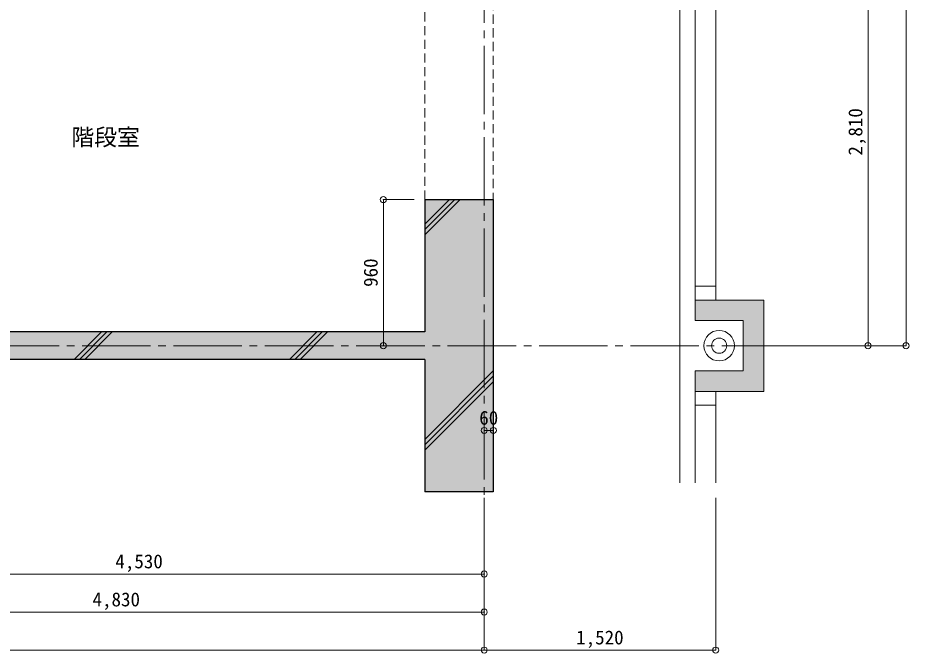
# Model space of a CAD drawing. Units: millimetres at full size, sheet at 1:50. Extents: x -9674 to 32603, y -6794 to 6791.
# Drawn here: x 26751 to 32603, y -5792 to -1619 of the extents above; entities that cross this region are included whole.
import ezdxf
from ezdxf.enums import TextEntityAlignment as Align

# ---------------------------------------------------------------- set-up
doc = ezdxf.new("R2010")
doc.units = ezdxf.units.MM
doc.header["$LTSCALE"] = 50
doc.header["$PDMODE"] = 32
doc.header["$PDSIZE"] = 40
doc.linetypes.add('CHAIN2', pattern=[12, 9, -1, 1, -1])
doc.linetypes.add('DASHED1', pattern=[1.8, 1.2, -0.6])
for name, color, linetype, lineweight in [('1-0_芯', 7, 'CHAIN2', 9), ('1-1_躯体', 2, 'Continuous', 25), ('1-6_ﾊﾞﾙｺﾆｰ・階段', 4, 'Continuous', 9), ('1-8_ハッチ', 4, 'Continuous', 9), ('1-A_文字', 7, 'Continuous', 9), ('1-B_寸法', 7, 'Continuous', 9), ('1-C_梁', 7, 'DASHED1', 9)]:
    doc.layers.add(name, color=color, linetype=linetype, lineweight=lineweight)
doc.layers.add('4-0', color=1, linetype='Continuous')
doc.layers.add('4-B', color=30, linetype='Continuous')
doc.styles.add('ＭＳ ゴシック', font='')
doc.styles.get('ＭＳ ゴシック').set_extended_font_data('MS Gothic')

msp = doc.modelspace()

# ---------------------------------------------------------------- linework, layer by layer
at = {"layer": '1-0_芯'}
for p, q in [((29812.51, 4197.52), (29812.51, -4772.48)), ((14572.51, -3772.48), (31582.51, -3772.48))]:
    msp.add_line(p, q, dxfattribs=at)
at = {"layer": '1-1_躯体'}
for p, q in [((29422.51, -2812.48), (29872.51, -2812.48)), ((29422.51, -2812.48), (29422.51, -3682.48)), ((29872.51, -2812.48), (29872.51, -4732.48)), ((29422.51, -3682.48), (25372.51, -3682.48)), ((29422.51, -3862.48), (25372.51, -3862.48)), ((29422.51, -3862.48), (29422.51, -4732.48)), ((29872.51, -4732.48), (29422.51, -4732.48))]:
    msp.add_line(p, q, dxfattribs=at)
at = {"layer": '1-6_ﾊﾞﾙｺﾆｰ・階段'}
msp.add_line((31097.51, -4672.48), (31097.51, 1270.51), dxfattribs=at)
at = {"layer": '1-6_ﾊﾞﾙｺﾆｰ・階段', "color": 7}
for p, q in [((31197.51, -3472.48), (31197.51, 1239.45)), ((31332.51, -3472.48), (31332.51, 1197.52)), ((31197.51, -3382.48), (31332.51, -3382.48)), ((31197.51, -3472.48), (31647.51, -3472.48)), ((31197.51, -3472.48), (31197.51, -3607.48)), ((31647.51, -3472.48), (31647.51, -4072.48)), ((31197.51, -3937.48), (31512.51, -3937.48)), ((31197.51, -4072.48), (31647.51, -4072.48)), ((31332.51, -4072.48), (31332.51, -4672.48)), ((31197.51, -4162.48), (31332.51, -4162.48))]:
    msp.add_line(p, q, dxfattribs=at)
for points in [[(31197.51, -3607.48), (31512.51, -3607.48), (31512.51, -3937.48)], [(31197.51, -3937.48), (31197.51, -4072.48), (31197.51, -4672.48)]]:
    msp.add_lwpolyline(points, dxfattribs=at)
at = {"layer": '1-6_ﾊﾞﾙｺﾆｰ・階段'}
msp.add_circle((31355.01, -3772.48), 100, dxfattribs=at)
at = {"layer": '1-6_ﾊﾞﾙｺﾆｰ・階段', "color": 7}
msp.add_circle((31355.01, -3772.48), 50, dxfattribs=at)
at = {"layer": '1-8_ハッチ'}
for p, q in [((29422.51, -2974.02), (29584.06, -2812.48)), ((29422.51, -3009.38), (29619.41, -2812.48)), ((29422.51, -3044.73), (29654.77, -2812.48)), ((27119.84, -3862.48), (27299.84, -3682.48)), ((27155.2, -3862.48), (27335.2, -3682.48)), ((27190.55, -3862.48), (27370.55, -3682.48)), ((28534.06, -3862.48), (28714.06, -3682.48)), ((28569.41, -3862.48), (28749.41, -3682.48)), ((28604.77, -3862.48), (28784.77, -3682.48)), ((29422.51, -4388.24), (29872.51, -3938.24)), ((29422.51, -4423.59), (29872.51, -3973.59)), ((29422.51, -4458.95), (29872.51, -4008.95))]:
    msp.add_line(p, q, dxfattribs=at)
at = {"layer": '1-B_寸法'}
for p, q in [((32582.51, 3197.52), (32582.51, -3772.48)), ((32332.51, -3772.48), (32332.51, -962.48)), ((29150.6, -2812.48), (29353.36, -2812.48)), ((29150.6, -2812.48), (29150.6, -3772.48)), ((31582.51, -3772.48), (32582.51, -3772.48)), ((29872.51, -4329.49), (29812.51, -4329.49)), ((29812.51, -5772.48), (29812.51, -4772.48)), ((31332.51, -5772.48), (31332.51, -4772.48)), ((25282.51, -5272.48), (29812.51, -5272.48)), ((24982.51, -5522.48), (29812.51, -5522.48)), ((16312.51, -5772.48), (29812.51, -5772.48)), ((29812.51, -5772.48), (31332.51, -5772.48))]:
    msp.add_line(p, q, dxfattribs=at)
at = {"layer": '1-B_寸法', "color": 3}
for p in [(29150.6, -2812.48), (29150.6, -3772.48), (32332.51, -3772.48), (32582.51, -3772.48), (29812.51, -4329.49), (29872.51, -4329.49), (29812.51, -5272.48), (29812.51, -5522.48), (29812.51, -5772.48), (31332.51, -5772.48)]:
    msp.add_point(p, dxfattribs=at)
at = {"layer": '1-C_梁'}
for p, q in [((29422.51, -2812.48), (29422.51, -1407.71)), ((29872.51, -1507.48), (29872.51, -2812.48))]:
    msp.add_line(p, q, dxfattribs=at)
at = {"layer": '4-0'}
for points in [[(29422.51, -2812.48), (29872.51, -2812.48), (29422.51, -4732.48), (29872.51, -4732.48)], [(29422.51, -3682.48), (29422.51, -3862.48), (25372.51, -3682.48), (25372.51, -3862.48)]]:
    msp.add_solid(points, dxfattribs=at)
at = {"layer": '4-B'}
for points in [[(31647.51, -3472.48), (31197.51, -3472.48), (31197.51, -3607.48)], [(31647.51, -3472.48), (31197.51, -3607.48), (31512.51, -3607.48)], [(31647.51, -3472.48), (31512.51, -3607.48), (31512.51, -3937.48)], [(31647.51, -4072.48), (31647.51, -3472.48), (31512.51, -3937.48)], [(31197.51, -3937.48), (31197.51, -4072.48), (31647.51, -4072.48)], [(31647.51, -4072.48), (31512.51, -3937.48), (31197.51, -3937.48)]]:
    msp.add_solid(points, dxfattribs=at)

# ---------------------------------------------------------------- texts
at = {"layer": '1-A_文字', "style": 'ＭＳ ゴシック'}
msp.add_text('階段室', height=110, dxfattribs=at).set_placement((27102.17, -2490.47), align=Align.BOTTOM_LEFT)
at = {"layer": '1-B_寸法', "style": 'ＭＳ ゴシック'}
for s, p in [('2,810', (32322.51, -2523.73)), ('960', (29140.6, -3386.23))]:
    msp.add_text(s, height=91.64, rotation=90, dxfattribs=at).set_placement(p, align=Align.BOTTOM_LEFT)
for s, p in [('60', (29780.01, -4319.49)), ('4,530', (27391.26, -5262.48)), ('4,830', (27241.26, -5512.48)), ('1,520', (30416.26, -5762.48))]:
    msp.add_text(s, height=91.64, dxfattribs=at).set_placement(p, align=Align.BOTTOM_LEFT)

doc.saveas('drawing.dxf')
